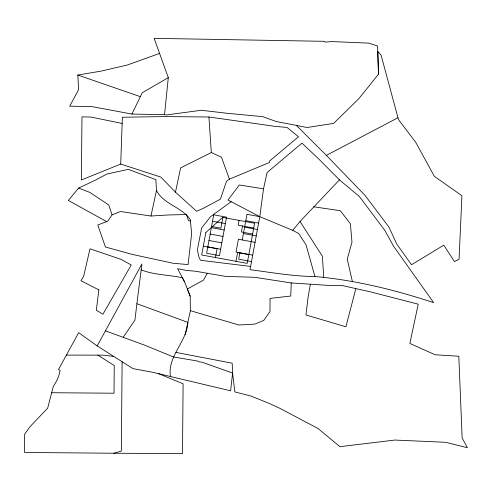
<?xml version="1.0" encoding="UTF-8"?>
<svg xmlns="http://www.w3.org/2000/svg" width="492" height="492" viewBox="0 0 492 492"><rect width="100%" height="100%" fill="white"/><g stroke="black" fill="none" stroke-linecap="round" stroke-linejoin="round"><path stroke-width="0.74" d="M170.447 376.46C167.292 356.079 186.868 342.032 187.858 322.365L136.887 303.718L141.917 263.94L97.195 345.925L132.963 368.625L152.569 372.278L230.625 390.796L232.587 373.053L232.187 363.194L176.044 352.432M122.121 361.743L121.327 451.103L113.849 453.243L24.6 452.468L24.649 434.196L30.141 426.546L47.675 408.157L53.277 386.478L56.562 381.06A39.003 39.003 0 0 0 59.95 371.14L60.092 370.279L58.486 369.578L78.665 332.666L97.195 345.925M120.7 164.07L122.379 117.25L164.82 116.573L208.915 116.998L275.434 126.401L287.051 127.446L298.503 136.751L269.598 161.007L269.345 162.514L229.426 179.15L226.511 181.308L220.385 199.174L203.43 208.264L196.597 211.259L175.478 192.175L160.866 177.102L120.7 164.07L81.346 180.01L81.992 116.862L90.848 117.047L122.157 123.449M291.258 282.943L290.741 296.055L270.034 298.386L269.991 311.559L263.78 320.378L254.942 324.093L238.811 325.015L190.373 310.661L190.176 296.166L187.36 288.964L203.503 280.157L207.267 273.275L225.398 276.363L254.653 277.303L291.258 282.943L330.845 285.557L342.623 285.631L369.861 291.731L418.237 304.179L409.861 343.422L435.057 354.744L458.802 356.239L462.142 437.966L467.4 447.726L445.635 442.302L394.928 440.051L339.923 446.662L317.992 428.483L279.807 408.286L269.757 403.643L250.945 396.048L234.85 391.896L232.587 373.053L201.972 362.161L199.586 361.971L197.243 360.968L173.442 356.964L144.267 345.009L105.509 330.882M164.537 114.667L168.307 77.644L154.131 38.345L324.56 41.322L325.052 42.103L331.756 41.58L368.828 43.124L377.604 46.039L378.508 74.151L359 98.511L333.662 123.394L307.131 127.496L276.258 121.518L262.605 116.622L227.747 113.357L201.314 110.263L165.915 115.011L164.537 114.667L131.936 114.064L92.01 106.635L69.71 106.174L78.622 89.593L77.81 75.042L101.038 71.125L127.164 65.073L159.537 53.437M136.887 303.718L134.931 320.114L123.289 337.131M314.942 276.522L306.085 244.998L298.675 233.466L292.758 230.361L259.794 216.677L263.521 188.83L267.045 172.557L301.977 143.111L319.247 159.5L339.455 179.863L359.357 196.505L384.719 230.244L393.526 246.154L433.649 302.629C395.07 289.948 355.458 280.12 314.942 276.522C293.115 276.387 271.639 272.451 250.022 269.69L259.794 216.677L227.993 200.029L239.315 184.986L263.521 188.83M310.36 284.308L308.09 297.137L305.938 314.948L345.894 326.793L355.833 288.681M215.465 257.525L217.089 248.718L203.307 246.178M222.864 217.403L220.871 228.196L212.372 226.634M239.05 220.385L238.165 225.195L253.718 228.067M235.988 261.307L237.611 252.501L248.829 254.573M242.501 225.994L241.394 231.984L252.611 234.051M239.875 252.79L238.694 259.204L251.517 261.566M242.236 239.961L246.966 214.309L259.794 216.677M156.468 190.558C163.818 204.5 181.763 206.96 190.293 219.549L191.652 233.694L188.079 264.585L173.141 263.257L131.844 254.321L105.448 246.996L97.767 225.016L107.699 221.179L112.059 214.863L120.485 211.523L150.958 216.031L156.468 190.558L155.884 179.635L128.271 169.34L106.844 174.07L95.245 180.226L78.603 188.092L68.339 200.441L106.616 221.597M175.478 192.175L180.607 167.895L211.32 152.557L221.468 157.2L229.426 179.15M185.183 334.788L190.373 310.661M131.936 114.064L142.231 92.767L168.307 77.644M292.758 230.361L300.034 221.48L339.455 179.863M231.172 201.689L210.379 216.787L201.622 228.017L197.366 249.991L199.26 258.368L200.674 260.311L250.625 266.424M378.508 74.151L377.758 51.297L381.072 55.092L397.973 117.742L326.393 155.374L296.424 125.423M150.958 216.031L167.932 214.986L186.382 214.506L188.596 220.828L190.416 220.828M66.402 355.101L103.874 355.15L113.75 356.436M113.849 453.243L182.495 453.655L183.11 383.803L158.744 373.723M51.519 392.727L114.015 393.213L114.255 365.562L97.773 355.101M313.675 206.788L340.359 210.73L350.396 223.762L351.971 242.169L347.254 259.186L352.426 281.725M207.267 273.275L195.748 271.258L186.32 270.403L177.612 268.675L184.617 281.947L190.176 296.166M245.785 220.723L258.614 223.091M212.538 221.228L225.367 223.589M244.604 227.138L257.427 229.5M211.357 227.636L224.18 230.004M243.423 233.552L256.246 235.914M210.17 234.051L222.999 236.418M255.065 242.328L238.392 239.253L236.025 252.082L252.697 255.151M208.989 240.465L221.818 242.827M207.808 246.879L220.631 249.241M77.81 75.042L140.38 96.672M78.603 188.092L89.815 192.397L108.75 204.936L112.059 214.863M141.167 269.862C154.248 275.102 168.799 274.721 182.415 277.771L184.617 281.947M326.393 155.374L364.996 195.355L388.951 227.089L396.792 244.093L411.515 264.733L443.796 245.176L454.46 261.59L459.048 259.37L461.933 195.711L434.362 176.339L415.642 142.17L398.907 120.183L397.973 117.742M300.034 221.48L322.389 256.215L323.742 277.408M208.915 116.998L211.32 152.557M98.855 289.874L96.321 310.212L102.926 314.222L131.241 265.003L121.069 259.382L89.999 248.798L83.585 276.516L80.916 280.741L98.855 289.874M205.828 232.525L201.683 254.985L247.205 263.374L254.604 223.251L222.667 217.366L205.828 232.525M213.719 214.813L206.628 253.288L219.45 255.655L226.548 217.175L213.719 214.813"/></g></svg>
